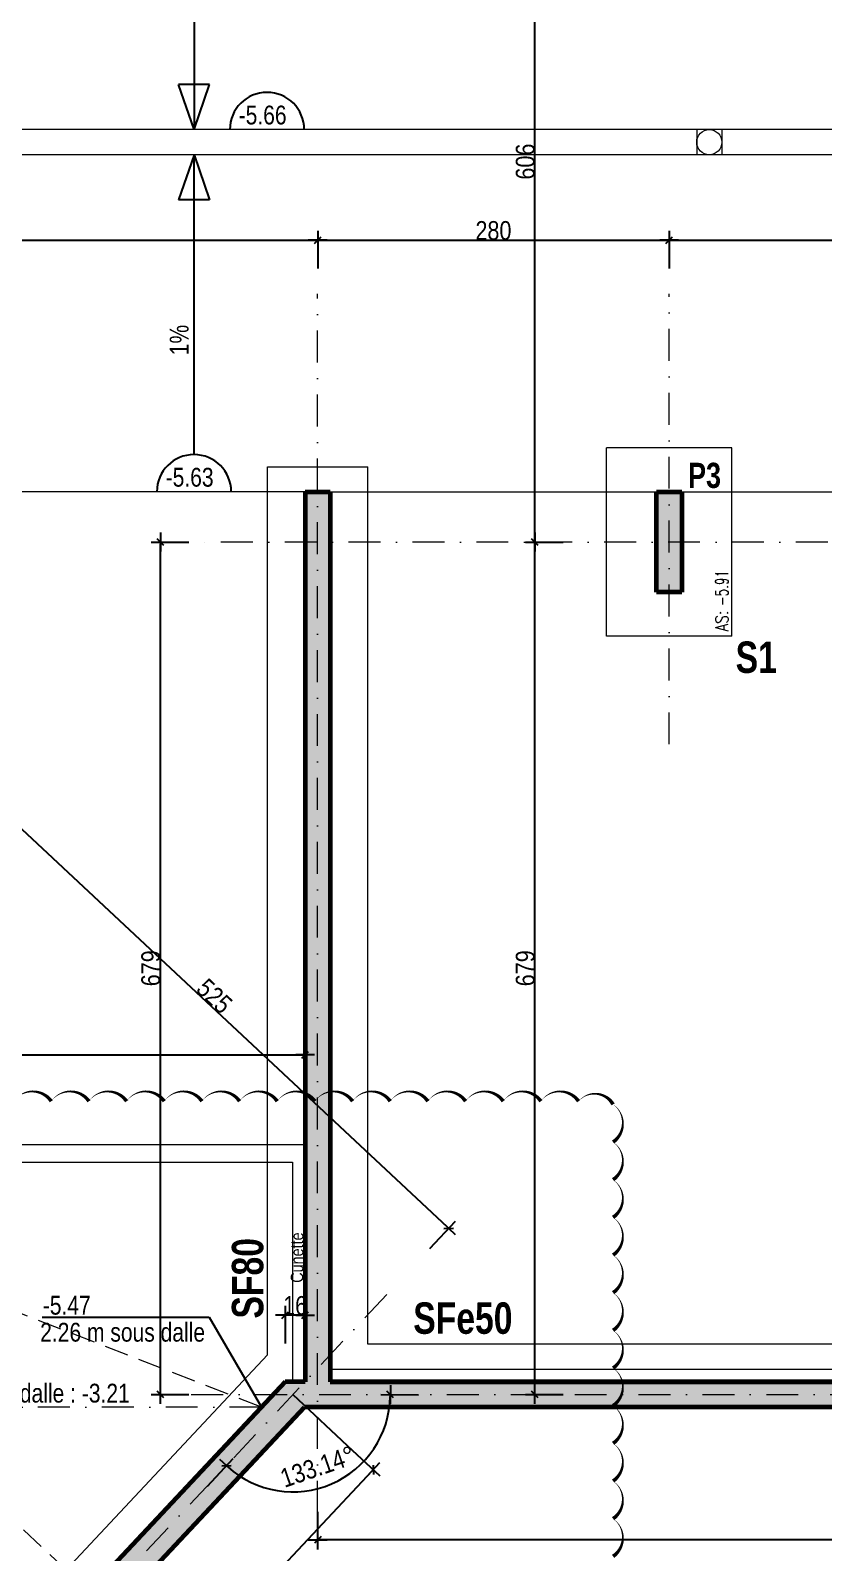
# Model space of a CAD drawing. Header units: centimetres. Extents: x 16433 to 114398, y -50094 to -12305.
# Drawn here: x 29722 to 30354, y -41349 to -40137 of the extents above; entities that cross this region are included whole.
import ezdxf
from ezdxf.enums import TextEntityAlignment as Align

# ---------------------------------------------------------------- set-up
doc = ezdxf.new("R2010")
doc.units = ezdxf.units.CM
doc.header["$LTSCALE"] = 0.5
doc.linetypes.add('CACHEX2', pattern=[19.05, 12.7, -6.35])
doc.linetypes.add('TIRETPTX2', pattern=[50.8, 25.4, -12.7, 0, -12.7])
doc.layers.get('DEFPOINTS').update_dxf_attribs({"linetype": 'CONTINUOUS'})
for name, color, linetype in [('01_cote_gen', 4, 'CONTINUOUS'), ('01_poch_murs', 253, 'CONTINUOUS'), ('01_poch_poteaux', 250, 'CONTINUOUS'), ('01_texte', 230, 'CONTINUOUS'), ('AA_COTES', 2, 'CONTINUOUS')]:
    doc.layers.add(name, color=color, linetype=linetype)
for name, color, linetype, lineweight in [('01_murs_coup', 5, 'CONTINUOUS', 60), ('01_sem', 42, 'CONTINUOUS', 15), ('01_tram_axes', 2, 'TIRETPTX2', 9)]:
    doc.layers.add(name, color=color, linetype=linetype, lineweight=lineweight)
doc.styles.add('ARIAL NA', font='ARIALN.TTF')
doc.styles.add('impact', font='impact.ttf')
doc.styles.add('MATTE_TXT', font='arial.ttf')
doc.styles.add('SIMPLEX1', font='SIMPLEX.shx', dxfattribs={"width": 0.8, "height": 10})
doc.styles.add('STYLE2', font='ARIALN.TTF')
doc.dimstyles.new('JB50', dxfattribs={"dimscale": 0.1, "dimtxt": 150, "dimasz": 15, "dimexe": 0.1, "dimexo": 0.1, "dimgap": 0.09, "dimtad": 1, "dimdec": 1, "dimdsep": 46, "dimtxsty": 'STYLE2', "dimblk1": 'BOND_G', "dimblk2": 'BOND_D', "dimsah": 1, "dimcen": 1.5, "dimdle": 0.01, "dimse1": 1, "dimse2": 1, "dimclrd": 4, "dimclre": 2, "dimclrt": 6, "dimazin": 2, "dimtfac": 2.333333, "dimtdec": 1, "dimtix": 1, "dimtmove": 2, "dimatfit": 3, "dimldrblk": 'BOND_G', "dimfxl": 1, "dimtolj": 1, "dimtzin": 0, "dimarcsym": 0})

# ---------------------------------------------------------------- blocks, each defined once
blk = doc.blocks.new('BOND_G')
at = {"layer": 'AA_COTES', "color": 0}
for p, q in [((0, -5), (0, 15)), ((5, 0), (-5, 0)), ((1.77, 1.77), (-1.77, -1.77))]:
    blk.add_line(p, q, dxfattribs=at)
blk = doc.blocks.new('BOND_D')
at = {"layer": 'AA_COTES', "color": 0}
for p, q in [((5, 0), (-5, 0)), ((-1.77, -1.77), (1.77, 1.77)), ((0, 5), (0, -15))]:
    blk.add_line(p, q, dxfattribs=at)
blk = doc.blocks.new('*D4112')
at = {"layer": '01_cote_gen', "color": 4, "lineweight": -2, "ltscale": 2, "transparency": 16777216}
blk.add_line((29440.7, -40304.2), (29949.7, -40304.2), dxfattribs=at)
at = {"layer": 'DEFPOINTS', "color": 0, "ltscale": 2}
for p in [(29951.2, -40304.2), (29439.2, -40312), (29951.2, -40346.8)]:
    blk.add_point(p, dxfattribs=at)
at = {"layer": '01_cote_gen', "color": 4, "lineweight": -2, "ltscale": 2, "transparency": 16777216, "xscale": 1.5, "yscale": 1.5, "zscale": 1.5, "rotation": 180}
blk.add_blockref('BOND_G', (29439.2, -40304.2), dxfattribs=at)
at = {"layer": '01_cote_gen', "color": 4, "lineweight": -2, "ltscale": 2, "transparency": 16777216, "xscale": 1.5, "yscale": 1.5, "zscale": 1.5}
blk.add_blockref('BOND_D', (29951.2, -40304.2), dxfattribs=at)
at = {"layer": '01_cote_gen', "color": 6, "ltscale": 2, "transparency": 16777216, "insert": (29695.2, -40296.6), "char_height": 15, "attachment_point": 5, "style": 'STYLE2'}
blk.add_mtext('\\A1;512', dxfattribs=at)
blk = doc.blocks.new('*D4113')
at = {"layer": '01_cote_gen', "color": 4, "lineweight": -2, "ltscale": 2, "transparency": 16777216}
blk.add_line((29952.7, -40304.2), (30229.7, -40304.2), dxfattribs=at)
at = {"layer": 'DEFPOINTS', "color": 0, "ltscale": 2}
for p in [(30231.2, -40304.2), (29951.2, -40346.8), (30231.2, -40346.8)]:
    blk.add_point(p, dxfattribs=at)
at = {"layer": '01_cote_gen', "color": 4, "lineweight": -2, "ltscale": 2, "transparency": 16777216, "xscale": 1.5, "yscale": 1.5, "zscale": 1.5, "rotation": 180}
blk.add_blockref('BOND_G', (29951.2, -40304.2), dxfattribs=at)
at = {"layer": '01_cote_gen', "color": 4, "lineweight": -2, "ltscale": 2, "transparency": 16777216, "xscale": 1.5, "yscale": 1.5, "zscale": 1.5}
blk.add_blockref('BOND_D', (30231.2, -40304.2), dxfattribs=at)
at = {"layer": '01_cote_gen', "color": 6, "ltscale": 2, "transparency": 16777216, "insert": (30091.2, -40296.6), "char_height": 15, "attachment_point": 5, "style": 'STYLE2'}
blk.add_mtext('\\A1;280', dxfattribs=at)
blk = doc.blocks.new('*D4114')
at = {"layer": '01_cote_gen', "color": 4, "lineweight": -2, "ltscale": 2, "transparency": 16777216}
blk.add_line((30232.7, -40304.2), (30564.7, -40304.2), dxfattribs=at)
at = {"layer": 'DEFPOINTS', "color": 0, "ltscale": 2}
for p in [(30566.2, -40304.2), (30231.2, -40346.8), (30566.2, -40346.8)]:
    blk.add_point(p, dxfattribs=at)
at = {"layer": '01_cote_gen', "color": 4, "lineweight": -2, "ltscale": 2, "transparency": 16777216, "xscale": 1.5, "yscale": 1.5, "zscale": 1.5, "rotation": 180}
blk.add_blockref('BOND_G', (30231.2, -40304.2), dxfattribs=at)
at = {"layer": '01_cote_gen', "color": 4, "lineweight": -2, "ltscale": 2, "transparency": 16777216, "xscale": 1.5, "yscale": 1.5, "zscale": 1.5}
blk.add_blockref('BOND_D', (30566.2, -40304.2), dxfattribs=at)
at = {"layer": '01_cote_gen', "color": 6, "ltscale": 2, "transparency": 16777216, "insert": (30398.7, -40296.6), "char_height": 15, "attachment_point": 5, "style": 'STYLE2'}
blk.add_mtext('\\A1;335', dxfattribs=at)
blk = doc.blocks.new('*D4127')
at = {"layer": '01_cote_gen', "color": 4, "lineweight": -2, "ltscale": 2, "transparency": 16777216}
blk.add_line((30853.7, -41339.4), (29952.7, -41339.4), dxfattribs=at)
at = {"layer": 'DEFPOINTS', "color": 0, "ltscale": 2}
for p in [(29951.2, -41317.8), (30855.2, -41317.8), (29951.2, -41339.4)]:
    blk.add_point(p, dxfattribs=at)
at = {"layer": '01_cote_gen', "color": 4, "lineweight": -2, "ltscale": 2, "transparency": 16777216, "xscale": 1.5, "yscale": 1.5, "zscale": 1.5, "rotation": 180}
blk.add_blockref('BOND_D', (29951.2, -41339.4), dxfattribs=at)
at = {"layer": '01_cote_gen', "color": 4, "lineweight": -2, "ltscale": 2, "transparency": 16777216, "xscale": 1.5, "yscale": 1.5, "zscale": 1.5}
blk.add_blockref('BOND_G', (30855.2, -41339.4), dxfattribs=at)
at = {"layer": '01_cote_gen', "color": 6, "ltscale": 2, "transparency": 16777216, "insert": (30403.2, -41331.7), "char_height": 15, "attachment_point": 5, "style": 'STYLE2'}
blk.add_mtext('\\A1;904', dxfattribs=at)
blk = doc.blocks.new('*D4132')
at = {"layer": '01_cote_gen', "color": 4, "lineweight": -2, "ltscale": 2, "transparency": 16777216}
blk.add_line((29673, -40733.7), (30054.4, -41090.1), dxfattribs=at)
at = {"layer": 'DEFPOINTS', "color": 0, "ltscale": 2}
for p in [(29622.6, -40785.5), (30055.5, -41091.2), (30006.1, -41143.9)]:
    blk.add_point(p, dxfattribs=at)
at = {"layer": '01_cote_gen', "color": 4, "lineweight": -2, "ltscale": 2, "transparency": 16777216, "xscale": 1.5, "yscale": 1.5, "zscale": 1.5}
for name, p, rotation in [('BOND_G', (29671.9, -40732.7), 136.9369686569223), ('BOND_D', (30055.5, -41091.2), 316.9369686569223)]:
    blk.add_blockref(name, p, dxfattribs=dict(at, rotation=rotation))
at = {"layer": '01_cote_gen', "color": 6, "ltscale": 2, "transparency": 16777216, "insert": (29868.9, -40906.3), "char_height": 15, "attachment_point": 5, "rotation": 316.937, "style": 'STYLE2'}
blk.add_mtext('\\A1;525', dxfattribs=at)
blk = doc.blocks.new('*D4145')
at = {"layer": '01_cote_gen', "color": 4, "lineweight": -2, "ltscale": 2, "transparency": 16777216}
blk.add_line((30124.3, -40543.1), (30124.3, -39940.1), dxfattribs=at)
at = {"layer": 'DEFPOINTS', "color": 0, "ltscale": 2}
for p in [(30124.3, -39938.6), (30171.3, -39938.6), (30137.1, -40544.6)]:
    blk.add_point(p, dxfattribs=at)
at = {"layer": '01_cote_gen', "color": 4, "lineweight": -2, "ltscale": 2, "transparency": 16777216, "xscale": 1.5, "yscale": 1.5, "zscale": 1.5}
for name, p, rotation in [('BOND_D', (30124.3, -39938.6), 90), ('BOND_G', (30124.3, -40544.6), 270)]:
    blk.add_blockref(name, p, dxfattribs=dict(at, rotation=rotation))
at = {"layer": '01_cote_gen', "color": 6, "ltscale": 2, "transparency": 16777216, "insert": (30116.6, -40241.6), "char_height": 15, "attachment_point": 5, "rotation": 90, "style": 'STYLE2'}
blk.add_mtext('\\A1;606', dxfattribs=at)
blk = doc.blocks.new('*D4146')
at = {"layer": '01_cote_gen', "color": 4, "lineweight": -2, "ltscale": 2, "transparency": 16777216}
blk.add_line((30124.3, -41222.1), (30124.3, -40546.1), dxfattribs=at)
at = {"layer": 'DEFPOINTS', "color": 0, "ltscale": 2}
for p in [(30124.3, -40544.6), (30146.8, -40544.6), (30207.6, -41223.6)]:
    blk.add_point(p, dxfattribs=at)
at = {"layer": '01_cote_gen', "color": 4, "lineweight": -2, "ltscale": 2, "transparency": 16777216, "xscale": 1.5, "yscale": 1.5, "zscale": 1.5}
for name, p, rotation in [('BOND_D', (30124.3, -40544.6), 90), ('BOND_G', (30124.3, -41223.6), 270)]:
    blk.add_blockref(name, p, dxfattribs=dict(at, rotation=rotation))
at = {"layer": '01_cote_gen', "color": 6, "ltscale": 2, "transparency": 16777216, "insert": (30116.6, -40884.1), "char_height": 15, "attachment_point": 5, "rotation": 90, "style": 'STYLE2'}
blk.add_mtext('\\A1;679', dxfattribs=at)
blk = doc.blocks.new('*D4178')
at = {"layer": '01_cote_gen', "color": 4, "lineweight": -2, "ltscale": 2, "transparency": 16777216}
blk.add_line((29994.3, -41284.6), (29494.4, -41818), dxfattribs=at)
at = {"layer": 'DEFPOINTS', "color": 0, "ltscale": 2}
for p in [(29931.5, -41223.6), (29429.5, -41759.3), (29493.4, -41819.1)]:
    blk.add_point(p, dxfattribs=at)
at = {"layer": '01_cote_gen', "color": 4, "lineweight": -2, "ltscale": 2, "transparency": 16777216, "xscale": 1.5, "yscale": 1.5, "zscale": 1.5}
for name, p, rotation in [('BOND_G', (29995.4, -41283.5), 46.85957807586632), ('BOND_D', (29493.4, -41819.1), 226.8595780758663)]:
    blk.add_blockref(name, p, dxfattribs=dict(at, rotation=rotation))
at = {"layer": '01_cote_gen', "color": 6, "ltscale": 2, "transparency": 16777216, "insert": (29738.8, -41546), "char_height": 15, "attachment_point": 5, "rotation": 46.8596, "style": 'STYLE2'}
blk.add_mtext('\\A1;734.1', dxfattribs=at)
blk = doc.blocks.new('*D4182')
at = {"layer": '01_cote_gen', "color": 4, "lineweight": -2, "ltscale": 2, "transparency": 16777216}
blk.add_arc((29931.5, -41223.6), 77.5, 227.9683, 358.8912, dxfattribs=at)
at = {"layer": 'DEFPOINTS', "color": 0, "ltscale": 2}
for p in [(29931.5, -41223.6), (30016.1, -41223.6), (29884, -41274.3), (29986.9, -41277.8)]:
    blk.add_point(p, dxfattribs=at)
at = {"layer": '01_cote_gen', "color": 4, "lineweight": -2, "ltscale": 2, "transparency": 16777216, "xscale": 1.5, "yscale": 1.5, "zscale": 1.5}
for name, p, rotation in [('BOND_D', (30009, -41223.6), 89.44561702159818), ('BOND_G', (29878.5, -41280.2), 137.4139610542687)]:
    blk.add_blockref(name, p, dxfattribs=dict(at, rotation=rotation))
at = {"layer": '01_cote_gen', "color": 6, "ltscale": 2, "transparency": 16777216, "insert": (29951.2, -41281.1), "char_height": 15, "attachment_point": 5, "rotation": 18.8939, "style": 'STYLE2'}
blk.add_mtext('\\A1;133.14°', dxfattribs=at)
blk = doc.blocks.new('*D4282')
at = {"layer": '01_cote_gen', "color": 4, "lineweight": -2, "ltscale": 2, "transparency": 16777216}
blk.add_line((29405.7, -40953), (29939.7, -40953), dxfattribs=at)
at = {"layer": 'DEFPOINTS', "color": 0, "ltscale": 2}
for p in [(29941.2, -40953), (29404.2, -40975.5), (29941.2, -41003)]:
    blk.add_point(p, dxfattribs=at)
at = {"layer": '01_cote_gen', "color": 4, "lineweight": -2, "ltscale": 2, "transparency": 16777216, "xscale": 1.5, "yscale": 1.5, "zscale": 1.5, "rotation": 180}
blk.add_blockref('BOND_G', (29404.2, -40953), dxfattribs=at)
at = {"layer": '01_cote_gen', "color": 4, "lineweight": -2, "ltscale": 2, "transparency": 16777216, "xscale": 1.5, "yscale": 1.5, "zscale": 1.5}
blk.add_blockref('BOND_D', (29941.2, -40953), dxfattribs=at)
at = {"layer": '01_cote_gen', "color": 6, "ltscale": 2, "transparency": 16777216, "insert": (29672.7, -40945.3), "char_height": 15, "attachment_point": 5, "style": 'STYLE2'}
blk.add_mtext('\\A1;537', dxfattribs=at)
blk = doc.blocks.new('*D4285')
at = {"layer": '01_cote_gen', "color": 4, "lineweight": -2, "ltscale": 2, "transparency": 16777216}
for p, q in [((29923.7, -41160.5), (29922.2, -41160.5)), ((29941.2, -41160.5), (29925.2, -41160.5)), ((29942.7, -41160.5), (29944.2, -41160.5))]:
    blk.add_line(p, q, dxfattribs=at)
at = {"layer": 'DEFPOINTS', "color": 0, "ltscale": 2}
for p in [(29925.2, -41160.5), (29925.2, -41213.6), (29941.2, -41207.5)]:
    blk.add_point(p, dxfattribs=at)
at = {"layer": '01_cote_gen', "color": 4, "lineweight": -2, "ltscale": 2, "transparency": 16777216, "xscale": 1.5, "yscale": 1.5, "zscale": 1.5}
blk.add_blockref('BOND_D', (29925.2, -41160.5), dxfattribs=at)
at = {"layer": '01_cote_gen', "color": 4, "lineweight": -2, "ltscale": 2, "transparency": 16777216, "xscale": 1.5, "yscale": 1.5, "zscale": 1.5, "rotation": 180}
blk.add_blockref('BOND_G', (29941.2, -41160.5), dxfattribs=at)
at = {"layer": '01_cote_gen', "color": 6, "ltscale": 2, "transparency": 16777216, "insert": (29933.2, -41152.8), "char_height": 15, "attachment_point": 5, "style": 'STYLE2'}
blk.add_mtext('\\A1;16', dxfattribs=at)
blk = doc.blocks.new('*D4287')
at = {"layer": '01_cote_gen', "color": 4, "lineweight": -2, "ltscale": 2, "transparency": 16777216}
blk.add_line((29826, -41222.1), (29826, -40546.1), dxfattribs=at)
at = {"layer": 'DEFPOINTS', "color": 0, "ltscale": 2}
for p in [(29826, -40544.6), (29850.5, -40544.6), (29850.5, -41223.6)]:
    blk.add_point(p, dxfattribs=at)
at = {"layer": '01_cote_gen', "color": 4, "lineweight": -2, "ltscale": 2, "transparency": 16777216, "xscale": 1.5, "yscale": 1.5, "zscale": 1.5}
for name, p, rotation in [('BOND_D', (29826, -40544.6), 90), ('BOND_G', (29826, -41223.6), 270)]:
    blk.add_blockref(name, p, dxfattribs=dict(at, rotation=rotation))
at = {"layer": '01_cote_gen', "color": 6, "ltscale": 2, "transparency": 16777216, "insert": (29818.3, -40884.1), "char_height": 15, "attachment_point": 5, "rotation": 90, "style": 'STYLE2'}
blk.add_mtext('\\A1;679', dxfattribs=at)

msp = doc.modelspace()

# ---------------------------------------------------------------- hatches: boundary and pattern name
at = {"layer": '01_poch_murs', "ltscale": 2}
h = msp.add_hatch(color=256, dxfattribs=at)
h.dxf.hatch_style = 1
h.paths.add_polyline_path([(30854.176, -40504.6), (30836.176, -40504.6), (30836.176, -41213.6), (29961.17, -41213.6), (29961.17, -40504.6), (29941.17, -40504.6), (29941.17, -41213.6), (29925.215, -41213.6), (29425.024, -41747.36), (28531.405, -41906.812), (28535.796, -41931.423), (29437.589, -41770.513), (29940.735, -41233.6), (30854.176, -41233.6)])
h.paths.add_polyline_path([(29404.172, -41038.392), (29404.172, -41024.56), (29379.172, -41024.56), (29379.172, -41028.509), (29161.162, -41261.15), (28890.174, -41309.503), (28890.174, -40524.54), (29449.166, -40524.54), (29449.166, -40504.54), (28966.174, -40504.539), (28966.174, -40190.532), (29106.171, -40190.532), (29106.171, -40364.54), (29449.166, -40364.54), (29449.166, -40274.537), (29429.166, -40274.537), (29429.166, -40346.54), (29126.171, -40346.54), (29126.171, -40127.54), (29429.166, -40127.54), (29429.166, -40174.54), (29449.166, -40174.54), (29449.166, -40102.54), (29429.166, -40102.54), (29429.166, -40109.54), (29126.171, -40109.54), (29126.171, -39673.535), (29429.166, -39673.535), (29429.166, -40000.543), (29449.166, -40000.543), (29449.166, -39035.54), (30269.166, -39035.54), (30269.166, -39947.587), (30327.162, -39947.587), (30327.162, -39929.587), (30289.166, -39929.587), (30289.166, -39017.54), (29449.166, -39017.54), (29449.166, -38947.54), (29463.164, -38947.54), (29463.164, -38929.54), (29429.166, -38929.54), (29429.166, -39653.535), (29106.171, -39653.535), (29106.171, -40170.532), (28946.174, -40170.532), (28946.174, -40504.54), (28870.174, -40504.54), (28870.174, -41313.072), (28439.184, -41389.975), (28443.575, -41414.586), (29173.727, -41284.303)])
at = {"layer": '01_poch_poteaux', "ltscale": 2}
h = msp.add_hatch(color=256, dxfattribs=at)
h.dxf.hatch_style = 1
h.paths.add_polyline_path([(30241.171, -40504.6), (30221.171, -40504.6), (30221.171, -40584.599), (30241.173, -40584.599)])
h.paths.add_polyline_path([(30576.176, -40504.6), (30556.176, -40504.6), (30556.176, -40584.6), (30576.178, -40584.6)])

# ---------------------------------------------------------------- linework, layer by layer
at = {"layer": '01_cote_gen', "ltscale": 2}
msp.add_line((29931.49, -41223.6), (29978.953, -41268.077), dxfattribs=at)
at = {"layer": '01_murs_coup'}
for p, q in [((29941.17, -40504.6), (29961.17, -40504.6)), ((29941.17, -40504.6), (29941.17, -41213.6)), ((29961.17, -40504.6), (29961.17, -41213.6)), ((30221.171, -40504.6), (30241.171, -40504.6)), ((30221.171, -40584.599), (30221.171, -40504.6)), ((30241.171, -40504.6), (30241.173, -40584.599)), ((30241.173, -40584.599), (30221.171, -40584.599)), ((29925.215, -41213.6), (29425.024, -41747.36)), ((29941.17, -41213.6), (29925.215, -41213.6)), ((29941.17, -41213.6), (29925.215, -41213.6)), ((29961.17, -41213.6), (30836.176, -41213.6)), ((30836.176, -41213.6), (29961.17, -41213.6)), ((29437.589, -41770.513), (29940.735, -41233.6)), ((30854.176, -41233.6), (29940.735, -41233.6))]:
    msp.add_line(p, q, dxfattribs=at)
at = {"layer": '01_poch_murs', "linetype": 'CACHEX2', "lineweight": 5, "ltscale": 3}
for p, q in [((29404.172, -41038.392), (29769.012, -41380.287)), ((29906.473, -41233.6), (29404.172, -41038.392))]:
    msp.add_line(p, q, dxfattribs=at)
at = {"layer": '01_sem', "ltscale": 2}
for p, q in [((33553.133, -40216.111), (29241.171, -40216.111)), ((30253.133, -40216.111), (30253.133, -40236.111)), ((30273.133, -40216.111), (30273.133, -40236.111)), ((33553.133, -40236.111), (29241.171, -40236.111)), ((30181.173, -40619.644), (30181.173, -40469.644)), ((30281.173, -40469.644), (30181.173, -40469.644)), ((30281.173, -40619.644), (30281.173, -40469.644)), ((29911.17, -41192.027), (29911.17, -40484.6)), ((29911.17, -40484.6), (29991.17, -40484.6)), ((29991.17, -41183.6), (29991.17, -40484.6)), ((29941.17, -40504.6), (29449.166, -40504.54)), ((29961.17, -40504.6), (30221.171, -40504.6)), ((30241.171, -40504.6), (30556.176, -40504.6)), ((30281.173, -40619.644), (30181.173, -40619.644)), ((29404.172, -41024.56), (29941.17, -41024.56)), ((29404.172, -41038.392), (29931.17, -41038.392)), ((29931.17, -41038.392), (29931.17, -41213.6)), ((29412.46, -41724.207), (29911.17, -41192.027)), ((30815.176, -41183.6), (29991.17, -41183.6)), ((33553.133, -41203.6), (29961.17, -41203.6))]:
    msp.add_line(p, q, dxfattribs=at)
msp.add_circle((30263.133, -40226.111), 10, dxfattribs=at)
at = {"layer": '01_texte'}
for p, q in [((29852.691, -39977.258), (29852.691, -40216.111)), ((29852.691, -40216.111), (29840.304, -40180.183)), ((29865.078, -40180.183), (29840.304, -40180.183)), ((29852.691, -40216.111), (29865.078, -40180.183)), ((29852.691, -40236.111), (29840.304, -40272.038)), ((29852.691, -40474.963), (29852.691, -40236.111)), ((29852.691, -40236.111), (29865.078, -40272.038)), ((29865.078, -40272.038), (29840.304, -40272.038)), ((29731.704, -41162), (29864.704, -41162)), ((29864.704, -41162), (29906.473, -41233.6))]:
    msp.add_line(p, q, dxfattribs=at)
msp.add_lwpolyline([(29709, -40990, 0, 3, -0.52056705), (29739, -40990, 0, 3, -0.52056705), (29769, -40990, 0, 3, -0.52056705), (29799, -40990, 0, 3, -0.52056705), (29829, -40990, 0, 3, -0.52056705), (29859, -40990, 0, 3, -0.52056705), (29889, -40990, 0, 3, -0.52056705), (29919, -40990, 0, 3, -0.52056705), (29949, -40990, 0, 3, -0.52056705), (29979, -40990, 0, 3, -0.52056705), (30009, -40990, 0, 3, -0.52056705), (30039, -40990, 0, 3, -0.52056705), (30069, -40990, 0, 3, -0.52056705), (30099, -40990, 0, 3, -0.52056705), (30129, -40990, 0, 3, -0.52056705), (30159, -40990, 0, 3, -0.52056705), (30186.5, -40992.5, 0, 3, -0.52056705), (30186.5, -41022.5, 0, 3, -0.52056705), (30186.5, -41052.5, 0, 3, -0.52056705), (30186.5, -41082.5, 0, 3, -0.52056705), (30186.5, -41112.5, 0, 3, -0.52056705), (30186.5, -41142.5, 0, 3, -0.52056705), (30186.5, -41172.5, 0, 3, -0.52056705), (30186.5, -41202.5, 0, 3, -0.52056705), (30186.5, -41232.5, 0, 3, -0.52056705), (30186.5, -41262.5, 0, 3, -0.52056705), (30186.5, -41292.5, 0, 3, -0.52056705), (30186.5, -41322.5, 0, 3, -0.52056705), (30186.5, -41352.5, 0, 3, -0.52056705)], format="xyseb", dxfattribs=at)
for centre in [(29910.842, -40216.111), (29852.691, -40504.6)]:
    msp.add_arc(centre, 29.637, 0, 180, dxfattribs=at)
at = {"layer": '01_tram_axes', "ltscale": 2}
for p, q in [((29951.17, -41317.786), (29951.17, -40346.807)), ((30231.173, -40705.666), (30231.173, -40346.817)), ((30662.921, -40544.635), (29850.5, -40544.635)), ((30006.143, -41143.937), (29352.796, -41841.131)), ((29850.5, -41223.6), (33833.219, -41223.6)), ((29906.473, -41233.6), (29221.241, -41233.6))]:
    msp.add_line(p, q, dxfattribs=at)

# ---------------------------------------------------------------- texts
at = {"layer": '01_texte', "style": 'MATTE_TXT', "width": 0.8}
for s, p in [('-5.66', (29907.319, -40216.512)), ('-5.63', (29849.167, -40505.001)), ('-5.47', (29751.317, -41164.461)), ('2.26 m sous dalle', (29795.817, -41185.961)), ('Sous face dalle : -3.21', (29718.116, -41234.501))]:
    msp.add_text(s, height=15, dxfattribs=at).set_placement(p, align=Align.BOTTOM_CENTER)
at = {"layer": '01_texte'}
for s, height, style, width, p in [('1%%%', 15, 'MATTE_TXT', 0.8, (29852.853, -40383.715)), ('-5.91', 10, 'SIMPLEX1', 0.7, (30281.215, -40581.284)), ('AS:', 10, 'SIMPLEX1', 0.8, (30281.215, -40607.561))]:
    msp.add_text(s, height=height, rotation=90, dxfattribs=dict(at, style=style, width=width)).set_placement(p, align=Align.BOTTOM_CENTER)
at = {"layer": '01_texte', "style": 'impact'}
for s, height, p in [('P3', 20, (30259.365, -40507.486)), ('S1', 25, (30300.549, -40656.339)), ('SFe50', 25, (30066.849, -41182.713))]:
    msp.add_text(s, height=height, dxfattribs=at).set_placement(p, align=Align.BOTTOM_CENTER)
at = {"layer": '01_texte', "style": 'ARIAL NA'}
msp.add_text('Cunette', height=10, rotation=90, dxfattribs=at).set_placement((29939.709, -41134.614))
at = {"layer": '01_texte', "style": 'impact'}
msp.add_text('SF80', height=25, rotation=90, dxfattribs=at).set_placement((29915.349, -41131.017), align=Align.BOTTOM_CENTER)

# ---------------------------------------------------------------- dimensions: what is measured, and where the dimension line sits
at = {"layer": '01_cote_gen', "ltscale": 2}
for base, p1, p2, picture, middle in [((30124.315, -39938.587), (30137.061, -40544.635), (30171.302, -39938.587), '*D4145', (30116.647, -40241.611)), ((29826, -40544.635), (29850.5, -41223.6), (29850.5, -40544.635), '*D4287', (29818.332, -40884.117)), ((30124.315, -40544.635), (30207.646, -41223.6), (30146.815, -40544.635), '*D4146', (30116.647, -40884.117))]:
    dim = msp.add_linear_dim(base=base, p1=p1, p2=p2, angle=90, dimstyle='JB50', dxfattribs=at)
    dim.commit()
    dim.dimension.update_dxf_attribs({"geometry": picture, "text_midpoint": middle})
for base, p1, p2, picture, middle in [((29951.17, -40304.245), (29439.166, -40311.998), (29951.17, -40346.807), '*D4112', (29695.168, -40296.577)), ((30231.173, -40304.245), (29951.17, -40346.807), (30231.173, -40346.807), '*D4113', (30091.171, -40296.577)), ((30566.178, -40304.245), (30231.173, -40346.807), (30566.178, -40346.807), '*D4114', (30398.676, -40296.577)), ((29941.17, -40953), (29404.172, -40975.5), (29941.17, -41003), '*D4282', (29672.671, -40945.332)), ((29925.215, -41160.5), (29941.17, -41207.5), (29925.215, -41213.6), '*D4285', (29933.192, -41152.832)), ((29951.17, -41339.366), (30855.176, -41317.786), (29951.17, -41317.786), '*D4127', (30403.173, -41331.699))]:
    dim = msp.add_linear_dim(base=base, p1=p1, p2=p2, dimstyle='JB50', dxfattribs=at)
    dim.commit()
    dim.dimension.update_dxf_attribs({"geometry": picture, "text_midpoint": middle})
for p1, p2, distance, picture, middle in [((29622.576, -40785.465), (30006.143, -41143.937), 72.246, '*D4132', (29868.924, -40906.316)), ((29931.49, -41223.6), (29429.523, -41759.255), 87.546, '*D4178', (29738.792, -41546.047))]:
    dim = msp.add_aligned_dim(p1=p1, p2=p2, distance=distance, dimstyle='JB50', dxfattribs=at)
    dim.commit()
    dim.dimension.update_dxf_attribs({"geometry": picture, "text_midpoint": middle})
dim = msp.add_angular_dim_3p(base=(29986.89, -41277.814), center=(29931.49, -41223.6), p1=(29883.961, -41274.318), p2=(30016.143, -41223.6), dimstyle='JB50', dxfattribs=at)
dim.commit()
dim.dimension.update_dxf_attribs({"geometry": '*D4182', "text_midpoint": (29951.17, -41281.099), "dimtype": 165})

doc.saveas('drawing.dxf')
